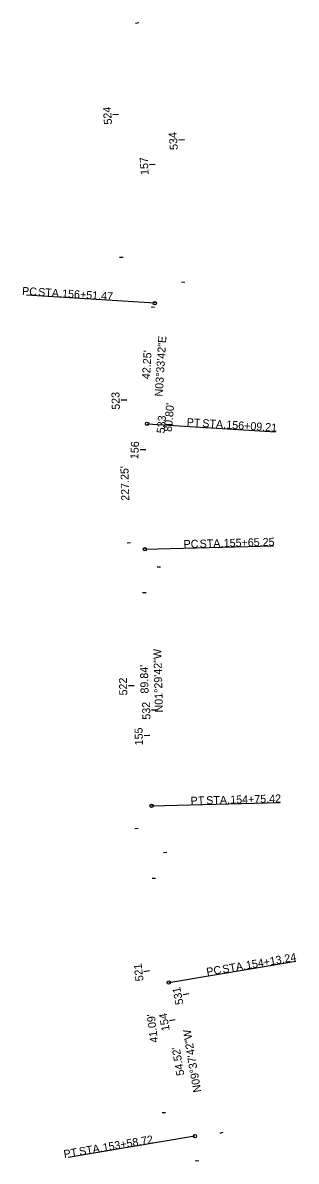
# Model space of a CAD drawing. Extents: x 150905 to 153516, y 329807 to 331516.
# Drawn here: x 152661.1 to 152756.8, y 330257.1 to 330655.5 of the extents above; entities that cross this region are included whole.
import ezdxf

# ---------------------------------------------------------------- set-up
doc = ezdxf.new("R2010")
doc.units = 0
for name, color, linetype in [('GE_P_Alignment_100_Cardinal_Points', 7, 'Continuous'), ('GE_P_Alignment_100_Distances', 7, 'Continuous'), ('GE_P_Alignment_100_Stations', 7, 'Continuous'), ('SH_Text', 7, 'Continuous')]:
    doc.layers.add(name, color=color, linetype=linetype)

msp = doc.modelspace()

# ---------------------------------------------------------------- linework, layer by layer
at = {"layer": 'GE_P_Alignment_100_Stations'}
for p, q in [((152701.75, 330655.53), (152700.56, 330655.32)), ((152701.75, 330655.53), (152700.56, 330655.32)), ((152694.61, 330623.41), (152692.61, 330623.28)), ((152694.61, 330623.41), (152692.61, 330623.28)), ((152717.63, 330614.56), (152715.64, 330614.41)), ((152717.63, 330614.56), (152715.64, 330614.41)), ((152707.45, 330605.88), (152705.45, 330605.78)), ((152707.45, 330605.88), (152705.45, 330605.78)), ((152696.18, 330573.43), (152694.98, 330573.4)), ((152696.18, 330573.43), (152694.98, 330573.4)), ((152717.78, 330564.6), (152716.58, 330564.69)), ((152717.78, 330564.6), (152716.58, 330564.69)), ((152707.17, 330555.92), (152705.97, 330555.99)), ((152707.17, 330555.92), (152705.97, 330555.99)), ((152697.48, 330523.45), (152695.48, 330523.4)), ((152697.48, 330523.45), (152695.48, 330523.4)), ((152713.48, 330514.79), (152711.49, 330514.96)), ((152713.48, 330514.79), (152711.49, 330514.96)), ((152704.14, 330506.01), (152702.15, 330506.09)), ((152704.14, 330506.01), (152702.15, 330506.09)), ((152698.79, 330473.47), (152697.59, 330473.44)), ((152698.79, 330473.47), (152697.59, 330473.44)), ((152709.26, 330464.97), (152708.06, 330465.05)), ((152709.26, 330464.97), (152708.06, 330465.05)), ((152704.24, 330456.02), (152703.04, 330455.99)), ((152704.24, 330456.02), (152703.04, 330455.99)), ((152700.09, 330423.48), (152698.09, 330423.43)), ((152700.09, 330423.48), (152698.09, 330423.43)), ((152708.19, 330415), (152706.19, 330414.95)), ((152708.19, 330415), (152706.19, 330414.95)), ((152705.55, 330406.04), (152703.55, 330405.99)), ((152705.55, 330406.04), (152703.55, 330405.99)), ((152701.45, 330373.5), (152700.25, 330373.46)), ((152701.45, 330373.5), (152700.25, 330373.46)), ((152711.51, 330365.12), (152710.32, 330364.99)), ((152711.51, 330365.12), (152710.32, 330364.99)), ((152707.59, 330356.09), (152706.39, 330355.99)), ((152707.59, 330356.09), (152706.39, 330355.99)), ((152705.48, 330323.68), (152703.5, 330323.44)), ((152705.48, 330323.68), (152703.5, 330323.44)), ((152719.18, 330315.73), (152717.22, 330315.34)), ((152719.18, 330315.73), (152717.22, 330315.34)), ((152714.43, 330306.58), (152712.45, 330306.24)), ((152714.43, 330306.58), (152712.45, 330306.24)), ((152711.03, 330274), (152709.83, 330273.98)), ((152711.03, 330274), (152709.83, 330273.98)), ((152731.15, 330267.2), (152730, 330266.86)), ((152731.15, 330267.2), (152730, 330266.86)), ((152722.64, 330257.26), (152721.45, 330257.1)), ((152722.64, 330257.26), (152721.45, 330257.1))]:
    msp.add_line(p, q, dxfattribs=at)
at = {"layer": 'SH_Text'}
for p, q in [((152707.26, 330557.38), (152662.34, 330560.17)), ((152707.26, 330557.38), (152662.34, 330560.17)), ((152704.63, 330515.2), (152749.54, 330512.41)), ((152704.63, 330515.2), (152749.54, 330512.41)), ((152703.84, 330471.27), (152748.82, 330472.45)), ((152703.84, 330471.27), (152748.82, 330472.45)), ((152706.19, 330381.46), (152751.18, 330382.64)), ((152706.19, 330381.46), (152751.18, 330382.64)), ((152712.21, 330319.63), (152756.58, 330327.16)), ((152712.21, 330319.63), (152756.58, 330327.16)), ((152721.33, 330265.88), (152676.96, 330258.35)), ((152721.33, 330265.88), (152676.96, 330258.35))]:
    msp.add_line(p, q, dxfattribs=at)
for centre in [(152707.26, 330557.38), (152707.26, 330557.38), (152704.63, 330515.2), (152704.63, 330515.2), (152703.84, 330471.27), (152703.84, 330471.27), (152706.19, 330381.46), (152706.19, 330381.46), (152712.21, 330319.63), (152712.21, 330319.63), (152721.33, 330265.88), (152721.33, 330265.88)]:
    msp.add_circle(centre, 0.6, dxfattribs=at)

# ---------------------------------------------------------------- texts
at = {"layer": 'GE_P_Alignment_100_Cardinal_Points'}
for s, rotation, p in [('N03°33\'42"E', 86.4383, (152710.03, 330524.65)), ('N03°33\'42"E', 86.4383, (152710.03, 330524.65)), ('N01°29\'42"W', 91.4951, (152710.14, 330414.18)), ('N01°29\'42"W', 91.4951, (152710.14, 330414.18)), ('N09°37\'42"W', 99.6283, (152723.56, 330281.42)), ('N09°37\'42"W', 99.6283, (152723.56, 330281.42))]:
    msp.add_text(s, height=2.8, rotation=rotation, dxfattribs=at).set_placement(p)
at = {"layer": 'GE_P_Alignment_100_Distances'}
for s, rotation, p in [("42.25'", 86.4383, (152705.56, 330530.74)), ("42.25'", 86.4383, (152705.56, 330530.74)), ("80.80'", 84.9976, (152713.21, 330512.26)), ("80.80'", 84.9976, (152713.21, 330512.26)), ("227.25'", 91.4951, (152698.36, 330488.27)), ("227.25'", 91.4951, (152698.36, 330488.27)), ("89.84'", 91.4951, (152705.12, 330420.81)), ("89.84'", 91.4951, (152705.12, 330420.81)), ("41.09'", 96.9275, (152708.47, 330298.73)), ("41.09'", 96.9275, (152708.47, 330298.73)), ("54.52'", 99.6283, (152717.66, 330287.27)), ("54.52'", 99.6283, (152717.66, 330287.27))]:
    msp.add_text(s, height=2.8, rotation=rotation, dxfattribs=at).set_placement(p)
at = {"layer": 'GE_P_Alignment_100_Stations'}
for s, rotation, p in [('524', 93.5261, (152692.32, 330619.99)), ('524', 93.5261, (152692.32, 330619.99)), ('534', 94.261, (152715.38, 330611.11)), ('534', 94.261, (152715.38, 330611.11)), ('157', 93.1126, (152705.14, 330602.34)), ('157', 93.1126, (152705.14, 330602.34)), ('523', 91.4951, (152695.07, 330520.11)), ('523', 91.4951, (152695.07, 330520.11)), ('533', 84.9976, (152710.7, 330511.75)), ('533', 84.9976, (152710.7, 330511.75)), ('156', 87.4988, (152701.5, 330502.76)), ('156', 87.4988, (152701.5, 330502.76)), ('522', 91.4951, (152697.68, 330420.14)), ('522', 91.4951, (152697.68, 330420.14)), ('532', 91.2919, (152705.77, 330411.66)), ('532', 91.2919, (152705.77, 330411.66)), ('155', 91.4951, (152703.14, 330402.67)), ('155', 91.4951, (152703.14, 330402.67)), ('521', 96.9275, (152703.38, 330320.25)), ('521', 96.9275, (152703.38, 330320.25)), ('531', 101.3438, (152717.35, 330312.15)), ('531', 101.3438, (152717.35, 330312.15)), ('154', 99.6283, (152712.51, 330302.93)), ('154', 99.6283, (152712.51, 330302.93))]:
    msp.add_text(s, height=2.8, rotation=rotation, dxfattribs=at).set_placement(p)
at = {"layer": 'SH_Text'}
for s, rotation, p in [('PC', 356.4383, (152660.79, 330560.31)), ('PC', 356.4383, (152660.79, 330560.31)), (' STA. ', 356.4383, (152665.36, 330560.03)), (' STA. ', 356.4383, (152665.36, 330560.03)), ('156+51.47', 356.4383, (152674.8, 330559.44)), ('156+51.47', 356.4383, (152674.8, 330559.44)), ('PT', 356.4383, (152718.4, 330514.39)), ('PT', 356.4383, (152718.4, 330514.39)), (' STA. ', 356.4383, (152722.8, 330514.12)), (' STA. ', 356.4383, (152722.8, 330514.12)), ('156+09.21', 356.4383, (152732.24, 330513.53)), ('156+09.21', 356.4383, (152732.24, 330513.53)), ('PC', 1.499, (152717.39, 330471.67)), ('PC', 1.499, (152717.39, 330471.67)), (' STA. ', 1.499, (152721.97, 330471.79)), (' STA. ', 1.499, (152721.97, 330471.79)), ('155+65.25', 1.499, (152731.42, 330472.03)), ('155+65.25', 1.499, (152731.42, 330472.03)), ('PT', 1.4951, (152719.85, 330381.86)), ('PT', 1.4951, (152719.85, 330381.86)), (' STA. ', 1.4951, (152724.26, 330381.98)), (' STA. ', 1.4951, (152724.26, 330381.98)), ('154+75.42', 1.4951, (152733.71, 330382.22)), ('154+75.42', 1.4951, (152733.71, 330382.22)), (' STA. ', 9.6283, (152730.12, 330322.71)), (' STA. ', 9.6283, (152730.12, 330322.71)), ('154+13.24', 9.6283, (152739.44, 330324.29)), ('154+13.24', 9.6283, (152739.44, 330324.29)), ('PC', 9.6283, (152725.6, 330321.95)), ('PC', 9.6283, (152725.6, 330321.95)), (' STA. ', 9.6283, (152679.99, 330258.91)), (' STA. ', 9.6283, (152679.99, 330258.91)), ('153+58.72', 9.6283, (152689.31, 330260.49)), ('153+58.72', 9.6283, (152689.31, 330260.49)), ('PT', 9.6283, (152675.64, 330258.17)), ('PT', 9.6283, (152675.64, 330258.17))]:
    msp.add_text(s, height=2.8, rotation=rotation, dxfattribs=at).set_placement(p)

doc.saveas('drawing.dxf')
